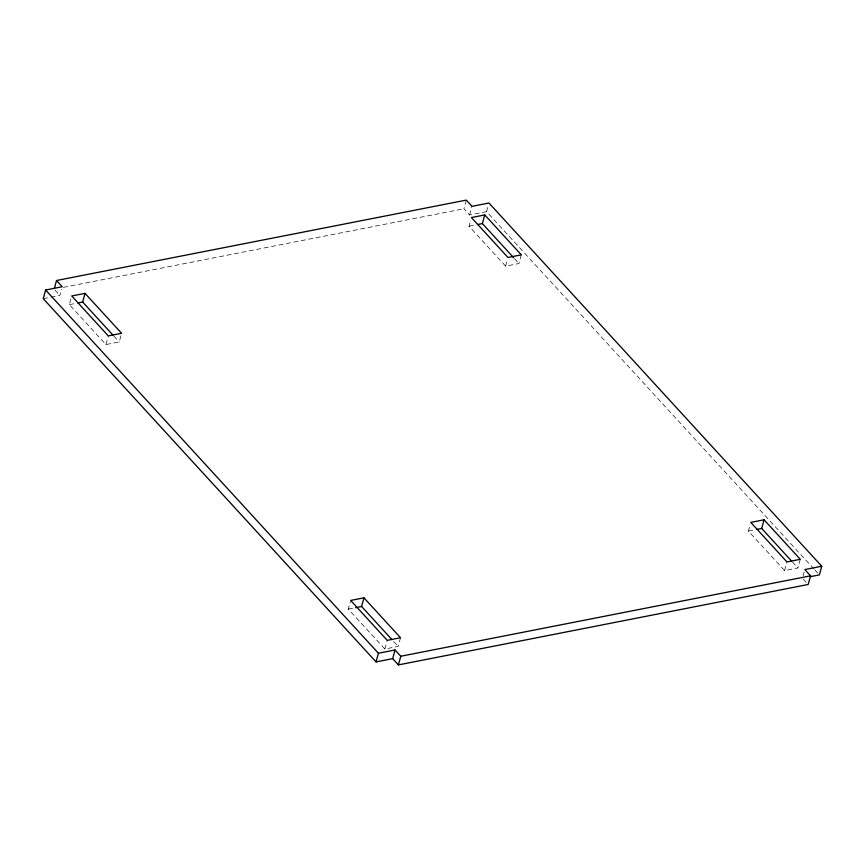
<?xml version="1.0" encoding="UTF-8"?>
<svg xmlns="http://www.w3.org/2000/svg" width="865" height="865" viewBox="0 0 865 865"><rect width="100%" height="100%" fill="white"/><g stroke="black" fill="none" stroke-linecap="round" stroke-linejoin="round"><path stroke-width="0.65" stroke-dasharray="4.33 3.24" d="M50.916 297.16L59.869 295.408L61.566 289.224M120.927 335.771L119.229 341.945L105.93 344.562L69.351 304.631L71.038 298.457M105.93 344.562L108.298 335.901M400.538 637.743L398.17 646.404L384.871 649.01L348.281 609.09L350.314 601.672M813.911 568.932L486.584 211.666L469.652 214.985L463.932 208.746L466.3 200.096M469.652 214.985L472.02 206.324M521.325 254.851L518.957 263.501L505.603 266.128L469.025 226.197L470.711 220.013M486.584 211.666L488.271 205.481M384.871 649.01L387.239 640.36M505.603 266.128L507.29 259.943M800.266 559.298L797.898 567.959L784.587 570.565L748.398 531.067L750.096 524.882M784.587 570.565L786.955 561.915M803.131 575.744L804.147 572.035M63.448 287.353L463.932 208.746M43.25 298.663L49.64 297.409M69.351 304.631L75.396 303.453M469.025 226.197L475.09 225.008M348.281 609.09L354.336 607.9M748.398 531.067L754.453 529.877M814.819 569.927L819.382 574.901M514.502 258.635L518.957 263.501M792.47 562.034L797.898 567.959M803.271 579.118L806.548 582.696M113.877 336.107L119.229 341.945M393.705 641.538L398.17 646.404M54.971 290.056L59.869 295.408"/><path stroke-width="1.3" d="M821.75 566.24L488.952 203.005L472.02 206.324L466.3 200.096L56.528 280.509L62.237 286.748L45.618 290.013L43.25 298.663L376.048 661.909L392.667 658.643L398.408 664.904L808.191 584.481L810.559 575.83L804.818 569.57L821.75 566.24L819.382 574.901L810.267 576.685M54.495 287.937L56.528 280.509M112.991 335.133L82.651 302.026L85.019 293.365L71.719 295.981L108.298 335.901L121.597 333.295L85.019 293.365M391.921 639.581L361.592 606.473L363.96 597.823L350.66 600.429L387.239 640.36L400.538 637.743L363.96 597.823M513.605 257.662L482.378 223.581L484.746 214.92L471.393 217.547L507.971 257.467L521.325 254.851L484.746 214.92M376.048 661.909L378.416 653.248L45.618 290.013M392.667 658.643L395.035 649.983L378.416 653.248M398.408 664.904L400.776 656.254L395.035 649.983M791.562 561.039L761.708 528.461L764.076 519.8L750.766 522.406L786.955 561.915L800.266 559.298L764.076 519.8M77.818 302.977L82.651 302.026M477.523 224.532L482.378 223.581M355.547 607.663L361.592 606.473M756.875 529.402L761.708 528.461M400.776 656.254L810.559 575.83"/></g></svg>
